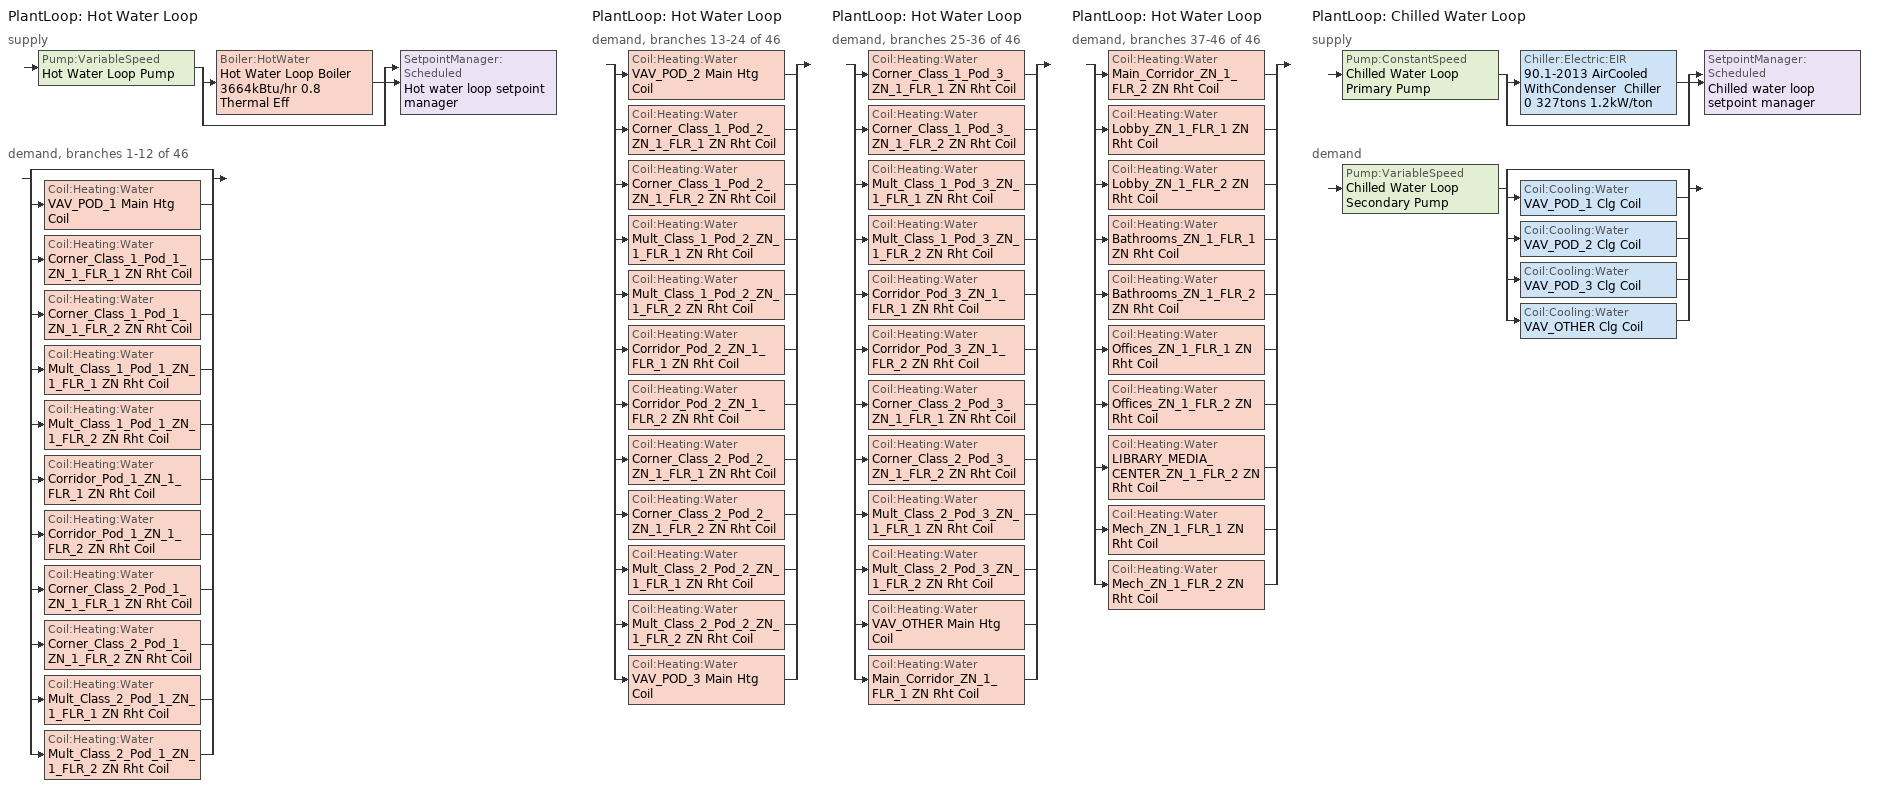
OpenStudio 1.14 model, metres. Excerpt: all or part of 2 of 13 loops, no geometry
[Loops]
PlantLoop 'Hot Water Loop'
 supply: Pump:VariableSpeed 'Hot Water Loop Pump' > split
  | Boiler:HotWater 'Hot Water Loop Boiler 3664kBtu/hr 0.8 Thermal Eff'
  | bypass
  join > SetpointManager:Scheduled 'Hot water loop setpoint manager'
 demand, branches 1-12 of 46: split
  | bypass
  | Coil:Heating:Water 'VAV_POD_1 Main Htg Coil'
  | Coil:Heating:Water 'Corner_Class_1_Pod_1_ZN_1_FLR_1 ZN Rht Coil'
  | Coil:Heating:Water 'Corner_Class_1_Pod_1_ZN_1_FLR_2 ZN Rht Coil'
  | Coil:Heating:Water 'Mult_Class_1_Pod_1_ZN_1_FLR_1 ZN Rht Coil'
  | Coil:Heating:Water 'Mult_Class_1_Pod_1_ZN_1_FLR_2 ZN Rht Coil'
  | Coil:Heating:Water 'Corridor_Pod_1_ZN_1_FLR_1 ZN Rht Coil'
  | Coil:Heating:Water 'Corridor_Pod_1_ZN_1_FLR_2 ZN Rht Coil'
  | Coil:Heating:Water 'Corner_Class_2_Pod_1_ZN_1_FLR_1 ZN Rht Coil'
  | Coil:Heating:Water 'Corner_Class_2_Pod_1_ZN_1_FLR_2 ZN Rht Coil'
  | Coil:Heating:Water 'Mult_Class_2_Pod_1_ZN_1_FLR_1 ZN Rht Coil'
  | Coil:Heating:Water 'Mult_Class_2_Pod_1_ZN_1_FLR_2 ZN Rht Coil'
PlantLoop 'Hot Water Loop'
 demand, branches 13-24 of 46: split
  | Coil:Heating:Water 'VAV_POD_2 Main Htg Coil'
  | Coil:Heating:Water 'Corner_Class_1_Pod_2_ZN_1_FLR_1 ZN Rht Coil'
  | Coil:Heating:Water 'Corner_Class_1_Pod_2_ZN_1_FLR_2 ZN Rht Coil'
  | Coil:Heating:Water 'Mult_Class_1_Pod_2_ZN_1_FLR_1 ZN Rht Coil'
  | Coil:Heating:Water 'Mult_Class_1_Pod_2_ZN_1_FLR_2 ZN Rht Coil'
  | Coil:Heating:Water 'Corridor_Pod_2_ZN_1_FLR_1 ZN Rht Coil'
  | Coil:Heating:Water 'Corridor_Pod_2_ZN_1_FLR_2 ZN Rht Coil'
  | Coil:Heating:Water 'Corner_Class_2_Pod_2_ZN_1_FLR_1 ZN Rht Coil'
  | Coil:Heating:Water 'Corner_Class_2_Pod_2_ZN_1_FLR_2 ZN Rht Coil'
  | Coil:Heating:Water 'Mult_Class_2_Pod_2_ZN_1_FLR_1 ZN Rht Coil'
  | Coil:Heating:Water 'Mult_Class_2_Pod_2_ZN_1_FLR_2 ZN Rht Coil'
  | Coil:Heating:Water 'VAV_POD_3 Main Htg Coil'
PlantLoop 'Hot Water Loop'
 demand, branches 25-36 of 46: split
  | Coil:Heating:Water 'Corner_Class_1_Pod_3_ZN_1_FLR_1 ZN Rht Coil'
  | Coil:Heating:Water 'Corner_Class_1_Pod_3_ZN_1_FLR_2 ZN Rht Coil'
  | Coil:Heating:Water 'Mult_Class_1_Pod_3_ZN_1_FLR_1 ZN Rht Coil'
  | Coil:Heating:Water 'Mult_Class_1_Pod_3_ZN_1_FLR_2 ZN Rht Coil'
  | Coil:Heating:Water 'Corridor_Pod_3_ZN_1_FLR_1 ZN Rht Coil'
  | Coil:Heating:Water 'Corridor_Pod_3_ZN_1_FLR_2 ZN Rht Coil'
  | Coil:Heating:Water 'Corner_Class_2_Pod_3_ZN_1_FLR_1 ZN Rht Coil'
  | Coil:Heating:Water 'Corner_Class_2_Pod_3_ZN_1_FLR_2 ZN Rht Coil'
  | Coil:Heating:Water 'Mult_Class_2_Pod_3_ZN_1_FLR_1 ZN Rht Coil'
  | Coil:Heating:Water 'Mult_Class_2_Pod_3_ZN_1_FLR_2 ZN Rht Coil'
  | Coil:Heating:Water 'VAV_OTHER Main Htg Coil'
  | Coil:Heating:Water 'Main_Corridor_ZN_1_FLR_1 ZN Rht Coil'
PlantLoop 'Hot Water Loop'
 demand, branches 37-46 of 46: split
  | Coil:Heating:Water 'Main_Corridor_ZN_1_FLR_2 ZN Rht Coil'
  | Coil:Heating:Water 'Lobby_ZN_1_FLR_1 ZN Rht Coil'
  | Coil:Heating:Water 'Lobby_ZN_1_FLR_2 ZN Rht Coil'
  | Coil:Heating:Water 'Bathrooms_ZN_1_FLR_1 ZN Rht Coil'
  | Coil:Heating:Water 'Bathrooms_ZN_1_FLR_2 ZN Rht Coil'
  | Coil:Heating:Water 'Offices_ZN_1_FLR_1 ZN Rht Coil'
  | Coil:Heating:Water 'Offices_ZN_1_FLR_2 ZN Rht Coil'
  | Coil:Heating:Water 'LIBRARY_MEDIA_CENTER_ZN_1_FLR_2 ZN Rht Coil'
  | Coil:Heating:Water 'Mech_ZN_1_FLR_1 ZN Rht Coil'
  | Coil:Heating:Water 'Mech_ZN_1_FLR_2 ZN Rht Coil'
PlantLoop 'Chilled Water Loop'
 supply: Pump:ConstantSpeed 'Chilled Water Loop Primary Pump' > split
  | Chiller:Electric:EIR '90.1-2013 AirCooled WithCondenser  Chiller 0 327tons 1.2kW/ton'
  | bypass
  join > SetpointManager:Scheduled 'Chilled water loop setpoint manager'
 demand: Pump:VariableSpeed 'Chilled Water Loop Secondary Pump' > split
  | bypass
  | Coil:Cooling:Water 'VAV_POD_1 Clg Coil'
  | Coil:Cooling:Water 'VAV_POD_2 Clg Coil'
  | Coil:Cooling:Water 'VAV_POD_3 Clg Coil'
  | Coil:Cooling:Water 'VAV_OTHER Clg Coil'
[PlantLoop] Plant Loop Volume {m3}=Autocalculate; Load Distribution Scheme=Optimal
Name | Fluid Type | Minimum Loop Temperature {C} | Maximum Loop Temperature {C} | Common Pipe Simulation
Hot Water Loop | Water | 10
Chilled Water Loop |  | 1 | 98 | CommonPipe
[Sizing:Plant] Sizing Option=NonCoincident; Zone Timesteps in Averaging Window=1; Coincident Sizing Factor Mode=None
Name | Loop Type | Design Loop Exit Temperature {C} | Loop Design Temperature Difference {deltaC}
Hot Water Loop | Heating | 82.2222 | 11.1111
Chilled Water Loop | Cooling | 6.66667 | 5.61111
[SetpointManager:Scheduled] Control Variable=Temperature
Name | Schedule
Hot water loop setpoint manager | Hot Water Loop Temp - 180F
Chilled water loop setpoint manager | Chilled Water Loop Temp - 44F
[Pump:VariableSpeed] Pump Control Type=Intermittent
Name | Rated Pump Head {Pa} | Motor Efficiency | Fraction of Motor Inefficiencies to Fluid Stream | Coefficient 1 of the Part Load Performance Curve | Coefficient 2 of the Part Load Performance Curve | Coefficient 3 of the Part Load Performance Curve | Coefficient 4 of the Part Load Performance Curve
Hot Water Loop Pump | 179344 | 0.917
Chilled Water Loop Secondary Pump | 134508 | 0.924 | 0 | 0 | 0.0205 | 0.4101 | 0.5753
[Boiler:HotWater]
Hot Water Loop Boiler 3664kBtu/hr 0.8 Thermal Eff: Fuel Type=NaturalGas; Nominal Thermal Efficiency=0.8; Efficiency Curve Temperature Evaluation Variable=LeavingBoiler; Normalized Boiler Efficiency Curve=Boiler with Minimum Turndown; Design Water Outlet Temperature {C}=82.2222; Maximum Part Load Ratio=1.2; Water Outlet Upper Temperature Limit {C}=95; Boiler Flow Mode=LeavingSetpointModulated; Parasitic Electric Load {W}=0; Sizing Factor=1
[Pump:ConstantSpeed]
Chilled Water Loop Primary Pump: Rated Flow Rate {m3/s}=autosize; Rated Pump Head {Pa}=44836; Rated Power Consumption {W}=autosize; Motor Efficiency=0.895; Fraction of Motor Inefficiencies to Fluid Stream=0; Pump Control Type=Intermittent
[Chiller:Electric:EIR]
90.1-2013 AirCooled WithCondenser  Chiller 0 327tons 1.2kW/ton: Reference Capacity {W}=Autosize; Reference COP {W/W}=2.96044; Reference Leaving Chilled Water Temperature {C}=6.66667; Reference Entering Condenser Fluid Temperature {C}=35; Cooling Capacity Function of Temperature Curve=AirCooled_Chiller_2010_PathA_CAPFT; Electric Input to Cooling Output Ratio Function of Temperature Curve=AirCooled_Chiller_2010_PathA_EIRFT; Electric Input to Cooling Output Ratio Function of Part Load Ratio Curve=AirCooled_Chiller_AllCapacities_2004_2010_EIRFPLR; Minimum Part Load Ratio=0.15; Maximum Part Load Ratio=1; Optimum Part Load Ratio=1; Minimum Unloading Ratio=0.25; Condenser Type=AirCooled; Leaving Chilled Water Lower Temperature Limit {C}=2.22222; Chiller Flow Mode=ConstantFlow; Design Heat Recovery Water Flow Rate {m3/s}=0; Sizing Factor=1; Basin Heater Capacity {W/K}=0; Basin Heater Setpoint Temperature {C}=10
[Coil:Heating:Water] Availability Schedule=Always On Discrete; Rated Inlet Water Temperature {C}=82.2222; Rated Outlet Water Temperature {C}=71.1111
Name | Rated Inlet Air Temperature {C} | Rated Outlet Air Temperature {C}
VAV_POD_1 Main Htg Coil; VAV_POD_2 Main Htg Coil; VAV_POD_3 Main Htg Coil; VAV_OTHER Main Htg Coil | 7 | 12.8
Corner_Class_1_Pod_1_ZN_1_FLR_1 ZN Rht Coil; Corner_Class_1_Pod_1_ZN_1_FLR_2 ZN Rht Coil; Mult_Class_1_Pod_1_ZN_1_FLR_1 ZN Rht Coil; Mult_Class_1_Pod_1_ZN_1_FLR_2 ZN Rht Coil; Corridor_Pod_1_ZN_1_FLR_1 ZN Rht Coil; Corridor_Pod_1_ZN_1_FLR_2 ZN Rht Coil; Corner_Class_2_Pod_1_ZN_1_FLR_1 ZN Rht Coil; Corner_Class_2_Pod_1_ZN_1_FLR_2 ZN Rht Coil; Mult_Class_2_Pod_1_ZN_1_FLR_1 ZN Rht Coil; Mult_Class_2_Pod_1_ZN_1_FLR_2 ZN Rht Coil; Corner_Class_1_Pod_2_ZN_1_FLR_1 ZN Rht Coil; Corner_Class_1_Pod_2_ZN_1_FLR_2 ZN Rht Coil; Mult_Class_1_Pod_2_ZN_1_FLR_1 ZN Rht Coil; Mult_Class_1_Pod_2_ZN_1_FLR_2 ZN Rht Coil; Corridor_Pod_2_ZN_1_FLR_1 ZN Rht Coil; Corridor_Pod_2_ZN_1_FLR_2 ZN Rht Coil; Corner_Class_2_Pod_2_ZN_1_FLR_1 ZN Rht Coil; Corner_Class_2_Pod_2_ZN_1_FLR_2 ZN Rht Coil; Mult_Class_2_Pod_2_ZN_1_FLR_1 ZN Rht Coil; Mult_Class_2_Pod_2_ZN_1_FLR_2 ZN Rht Coil; Corner_Class_1_Pod_3_ZN_1_FLR_1 ZN Rht Coil; Corner_Class_1_Pod_3_ZN_1_FLR_2 ZN Rht Coil; Mult_Class_1_Pod_3_ZN_1_FLR_1 ZN Rht Coil; Mult_Class_1_Pod_3_ZN_1_FLR_2 ZN Rht Coil; Corridor_Pod_3_ZN_1_FLR_1 ZN Rht Coil; Corridor_Pod_3_ZN_1_FLR_2 ZN Rht Coil; Corner_Class_2_Pod_3_ZN_1_FLR_1 ZN Rht Coil; Corner_Class_2_Pod_3_ZN_1_FLR_2 ZN Rht Coil; Mult_Class_2_Pod_3_ZN_1_FLR_1 ZN Rht Coil; Mult_Class_2_Pod_3_ZN_1_FLR_2 ZN Rht Coil; Main_Corridor_ZN_1_FLR_1 ZN Rht Coil; Main_Corridor_ZN_1_FLR_2 ZN Rht Coil; Lobby_ZN_1_FLR_1 ZN Rht Coil; Lobby_ZN_1_FLR_2 ZN Rht Coil; Bathrooms_ZN_1_FLR_1 ZN Rht Coil; Bathrooms_ZN_1_FLR_2 ZN Rht Coil; Offices_ZN_1_FLR_1 ZN Rht Coil; Offices_ZN_1_FLR_2 ZN Rht Coil; LIBRARY_MEDIA_CENTER_ZN_1_FLR_2 ZN Rht Coil; Mech_ZN_1_FLR_1 ZN Rht Coil; Mech_ZN_1_FLR_2 ZN Rht Coil | 12.8 | 40
[Controller:WaterCoil] Minimum Actuated Flow {m3/s}=0
Name | Water Coil | Action | Controller Convergence Tolerance {deltaC}
VAV_POD_1 Main Htg Coil Controller | VAV_POD_1 Main Htg Coil | Normal | 0.0001
VAV_POD_1 Clg Coil Controller | VAV_POD_1 Clg Coil | Reverse
Controller Water Coil 1 | Corner_Class_1_Pod_1_ZN_1_FLR_1 ZN Rht Coil | Normal | 0.0001
Controller Water Coil 2 | Corner_Class_1_Pod_1_ZN_1_FLR_2 ZN Rht Coil | Normal | 0.0001
Controller Water Coil 3 | Mult_Class_1_Pod_1_ZN_1_FLR_1 ZN Rht Coil | Normal | 0.0001
Controller Water Coil 4 | Mult_Class_1_Pod_1_ZN_1_FLR_2 ZN Rht Coil | Normal | 0.0001
Controller Water Coil 5 | Corridor_Pod_1_ZN_1_FLR_1 ZN Rht Coil | Normal | 0.0001
Controller Water Coil 6 | Corridor_Pod_1_ZN_1_FLR_2 ZN Rht Coil | Normal | 0.0001
Controller Water Coil 7 | Corner_Class_2_Pod_1_ZN_1_FLR_1 ZN Rht Coil | Normal | 0.0001
Controller Water Coil 8 | Corner_Class_2_Pod_1_ZN_1_FLR_2 ZN Rht Coil | Normal | 0.0001
Controller Water Coil 9 | Mult_Class_2_Pod_1_ZN_1_FLR_1 ZN Rht Coil | Normal | 0.0001
Controller Water Coil 10 | Mult_Class_2_Pod_1_ZN_1_FLR_2 ZN Rht Coil | Normal | 0.0001
VAV_POD_2 Main Htg Coil Controller | VAV_POD_2 Main Htg Coil | Normal | 0.0001
VAV_POD_2 Clg Coil Controller | VAV_POD_2 Clg Coil | Reverse
Controller Water Coil 11 | Corner_Class_1_Pod_2_ZN_1_FLR_1 ZN Rht Coil | Normal | 0.0001
Controller Water Coil 12 | Corner_Class_1_Pod_2_ZN_1_FLR_2 ZN Rht Coil | Normal | 0.0001
Controller Water Coil 13 | Mult_Class_1_Pod_2_ZN_1_FLR_1 ZN Rht Coil | Normal | 0.0001
Controller Water Coil 14 | Mult_Class_1_Pod_2_ZN_1_FLR_2 ZN Rht Coil | Normal | 0.0001
Controller Water Coil 15 | Corridor_Pod_2_ZN_1_FLR_1 ZN Rht Coil | Normal | 0.0001
Controller Water Coil 16 | Corridor_Pod_2_ZN_1_FLR_2 ZN Rht Coil | Normal | 0.0001
Controller Water Coil 17 | Corner_Class_2_Pod_2_ZN_1_FLR_1 ZN Rht Coil | Normal | 0.0001
Controller Water Coil 18 | Corner_Class_2_Pod_2_ZN_1_FLR_2 ZN Rht Coil | Normal | 0.0001
Controller Water Coil 19 | Mult_Class_2_Pod_2_ZN_1_FLR_1 ZN Rht Coil | Normal | 0.0001
Controller Water Coil 20 | Mult_Class_2_Pod_2_ZN_1_FLR_2 ZN Rht Coil | Normal | 0.0001
VAV_POD_3 Main Htg Coil Controller | VAV_POD_3 Main Htg Coil | Normal | 0.0001
VAV_POD_3 Clg Coil Controller | VAV_POD_3 Clg Coil | Reverse
Controller Water Coil 21 | Corner_Class_1_Pod_3_ZN_1_FLR_1 ZN Rht Coil | Normal | 0.0001
Controller Water Coil 22 | Corner_Class_1_Pod_3_ZN_1_FLR_2 ZN Rht Coil | Normal | 0.0001
Controller Water Coil 23 | Mult_Class_1_Pod_3_ZN_1_FLR_1 ZN Rht Coil | Normal | 0.0001
Controller Water Coil 24 | Mult_Class_1_Pod_3_ZN_1_FLR_2 ZN Rht Coil | Normal | 0.0001
Controller Water Coil 25 | Corridor_Pod_3_ZN_1_FLR_1 ZN Rht Coil | Normal | 0.0001
Controller Water Coil 26 | Corridor_Pod_3_ZN_1_FLR_2 ZN Rht Coil | Normal | 0.0001
Controller Water Coil 27 | Corner_Class_2_Pod_3_ZN_1_FLR_1 ZN Rht Coil | Normal | 0.0001
Controller Water Coil 28 | Corner_Class_2_Pod_3_ZN_1_FLR_2 ZN Rht Coil | Normal | 0.0001
Controller Water Coil 29 | Mult_Class_2_Pod_3_ZN_1_FLR_1 ZN Rht Coil | Normal | 0.0001
Controller Water Coil 30 | Mult_Class_2_Pod_3_ZN_1_FLR_2 ZN Rht Coil | Normal | 0.0001
VAV_OTHER Main Htg Coil Controller | VAV_OTHER Main Htg Coil | Normal | 0.0001
VAV_OTHER Clg Coil Controller | VAV_OTHER Clg Coil | Reverse
Controller Water Coil 31 | Main_Corridor_ZN_1_FLR_1 ZN Rht Coil | Normal | 0.0001
Controller Water Coil 32 | Main_Corridor_ZN_1_FLR_2 ZN Rht Coil | Normal | 0.0001
Controller Water Coil 33 | Lobby_ZN_1_FLR_1 ZN Rht Coil | Normal | 0.0001
Controller Water Coil 34 | Lobby_ZN_1_FLR_2 ZN Rht Coil | Normal | 0.0001
Controller Water Coil 35 | Bathrooms_ZN_1_FLR_1 ZN Rht Coil | Normal | 0.0001
Controller Water Coil 36 | Bathrooms_ZN_1_FLR_2 ZN Rht Coil | Normal | 0.0001
Controller Water Coil 37 | Offices_ZN_1_FLR_1 ZN Rht Coil | Normal | 0.0001
Controller Water Coil 38 | Offices_ZN_1_FLR_2 ZN Rht Coil | Normal | 0.0001
Controller Water Coil 39 | LIBRARY_MEDIA_CENTER_ZN_1_FLR_2 ZN Rht Coil | Normal | 0.0001
Controller Water Coil 40 | Mech_ZN_1_FLR_1 ZN Rht Coil | Normal | 0.0001
Controller Water Coil 41 | Mech_ZN_1_FLR_2 ZN Rht Coil | Normal | 0.0001
[Coil:Cooling:Water] Availability Schedule=Always On Discrete; Heat Exchanger Configuration=CrossFlow
VAV_POD_1 Clg Coil; VAV_POD_2 Clg Coil; VAV_POD_3 Clg Coil; VAV_OTHER Clg Coil
[EnergyManagementSystem:Program]
CafeteriaZN1FLR1ZNPSZAC59EconomizerCTRLProg: SET CafeteriaZN1FLR1ZNPSZAC59TimestepEconEff = 0.7; SET MaxE = 0.7; SET CafeteriaZN1FLR1ZNPSZAC59DATRqd = (CafeteriaZN1FLR1ZNPSZAC59DATRqd*1.8)+32; SET OATF = (OATF_2*1.8)+32; SET OAwbF = (OAWBC_2*1.8)+32; IF CafeteriaZN1FLR1ZNPSZAC59OAFlowMass > (CafeteriaZN1FLR1ZNPSZAC59OADesignMass*CafeteriaZN1FLR1ZNPSZAC59OASch); SET EconoActive = 1; ELSE; SET EconoActive = 0; ENDIF; SET dTNeeded = 75-CafeteriaZN1FLR1ZNPSZAC59DATRqd; SET CoolDesdT = ((98*0.15)+(75*(1-0.15)))-55; SET CoolLoad = dTNeeded/ CoolDesdT; IF CoolLoad > 1; SET CoolLoad = 1; ELSEIF CoolLoad < 0; SET CoolLoad = 0; ENDIF; IF EconoActive == 1; SET Stage = CafeteriaZN1FLR1ZNPSZAC59NumberofStages; IF Stage == 2; IF CoolLoad < 0.6; SET CafeteriaZN1FLR1ZNPSZAC59TimestepEconEff = MaxE; ELSE; SET ECOEff = 0-2.18919863612305; SET ECOEff = ECOEff+(0-0.674461284910428*CoolLoad); SET ECOEff = ECOEff+(0.000459106275872404*(OATF^2)); SET ECOEff = ECOEff+(0-0.00000484778537945252*(OATF^3)); SET ECOEff = ECOEff+(0.182915713033586*OAwbF); SET ECOEff = ECOEff+(0-0.00382838660261133*(OAwbF^2)); SET ECOEff = ECOEff+(0.0000255567460240583*(OAwbF^3)); SET CafeteriaZN1FLR1ZNPSZAC59TimestepEconEff = ECOEff; ENDIF; ELSE; SET ECOEff = 2.36337942464462; SET ECOEff = ECOEff+(0-0.409939515512619*CoolLoad); SET ECOEff = ECOEff+(0-0.0565205596792225*OAwbF); SET ECOEff = ECOEff+(0-0.0000632612294169389*(OATF^2)); SET CafeteriaZN1FLR1ZNPSZAC59TimestepEconEff = ECOEff+(0.000571724868775081*(OAwbF^2)); ENDIF; IF CafeteriaZN1FLR1ZNPSZAC59TimestepEconEff > MaxE; SET CafeteriaZN1FLR1ZNPSZAC59TimestepEconEff = MaxE; ELSEIF CafeteriaZN1FLR1ZNPSZAC59TimestepEconEff < (CafeteriaZN1FLR1ZNPSZAC59OADesignMass*CafeteriaZN1FLR1ZNPSZAC59OASch); SET CafeteriaZN1FLR1ZNPSZAC59TimestepEconEff = (CafeteriaZN1FLR1ZNPSZAC59OADesignMass*CafeteriaZN1FLR1ZNPSZAC59OASch); ENDIF; ENDIF
CafeteriaZN1FLR1ZNPSZAC59SetFanPar: IF CafeteriaZN1FLR1ZNPSZAC59NumberofStages == 1; Return; ENDIF; SET CafeteriaZN1FLR1ZNPSZAC59FanPwrExp = 2.2; SET OAFrac = CafeteriaZN1FLR1ZNPSZAC59OAFlowMass/CafeteriaZN1FLR1ZNPSZAC59DesignFlowMass; IF  OAFrac < 0.66; SET CafeteriaZN1FLR1ZNPSZAC59VenSpeed = 0.66; SET CafeteriaZN1FLR1ZNPSZAC59Stg1Spd = 0.66; ELSE; SET CafeteriaZN1FLR1ZNPSZAC59VenSpeed = OAFrac; SET CafeteriaZN1FLR1ZNPSZAC59Stg1Spd = OAFrac; ENDIF; SET CafeteriaZN1FLR1ZNPSZAC59Stg2Spd = 1.0; SET CafeteriaZN1FLR1ZNPSZAC59HeatSpeed = 1.0
[Schedule:Ruleset]
Name | Default Day Schedule
Hot Water Loop Temp - 180F | Hot Water Loop Temp - 180F Default
Chilled Water Loop Temp - 44F | Chilled Water Loop Temp - 44F Default
[Schedule:Day]
Hot Water Loop Temp - 180F Default: 24, 0, 82.2222
Chilled Water Loop Temp - 44F Default: 24, 0, 6.66667
[Curve:Biquadratic] Minimum Value of x=5; Maximum Value of x=10; Minimum Value of y=12.7; Maximum Value of y=51.67
Name | Coefficient1 Constant | Coefficient2 x | Coefficient3 x**2 | Coefficient4 y | Coefficient5 y**2 | Coefficient6 x*y
AirCooled_Chiller_2010_PathA_CAPFT | 1.04338 | 0.0407073 | 0.0004506 | -0.0041514 | -8.86e-05 | -0.0003467
AirCooled_Chiller_2010_PathA_EIRFT | 0.596191 | -0.0099496 | 0.0007888 | 0.0004506 | 0.0004875 | -0.0007623
[Curve:Quadratic]
AirCooled_Chiller_AllCapacities_2004_2010_EIRFPLR: Coefficient1 Constant=0.141; Coefficient2 x=0.655; Coefficient3 x**2=0.203; Minimum Value of x=0; Maximum Value of x=1
[Schedule:Constant]
Always On Discrete: Value=1
[Curve:Cubic]
Boiler with Minimum Turndown: Coefficient1 Constant=0.7791; Coefficient2 x=1.4745; Coefficient3 x**2=-2.5795; Coefficient4 x**3=1.3467; Minimum Value of x=0; Maximum Value of x=1.3
